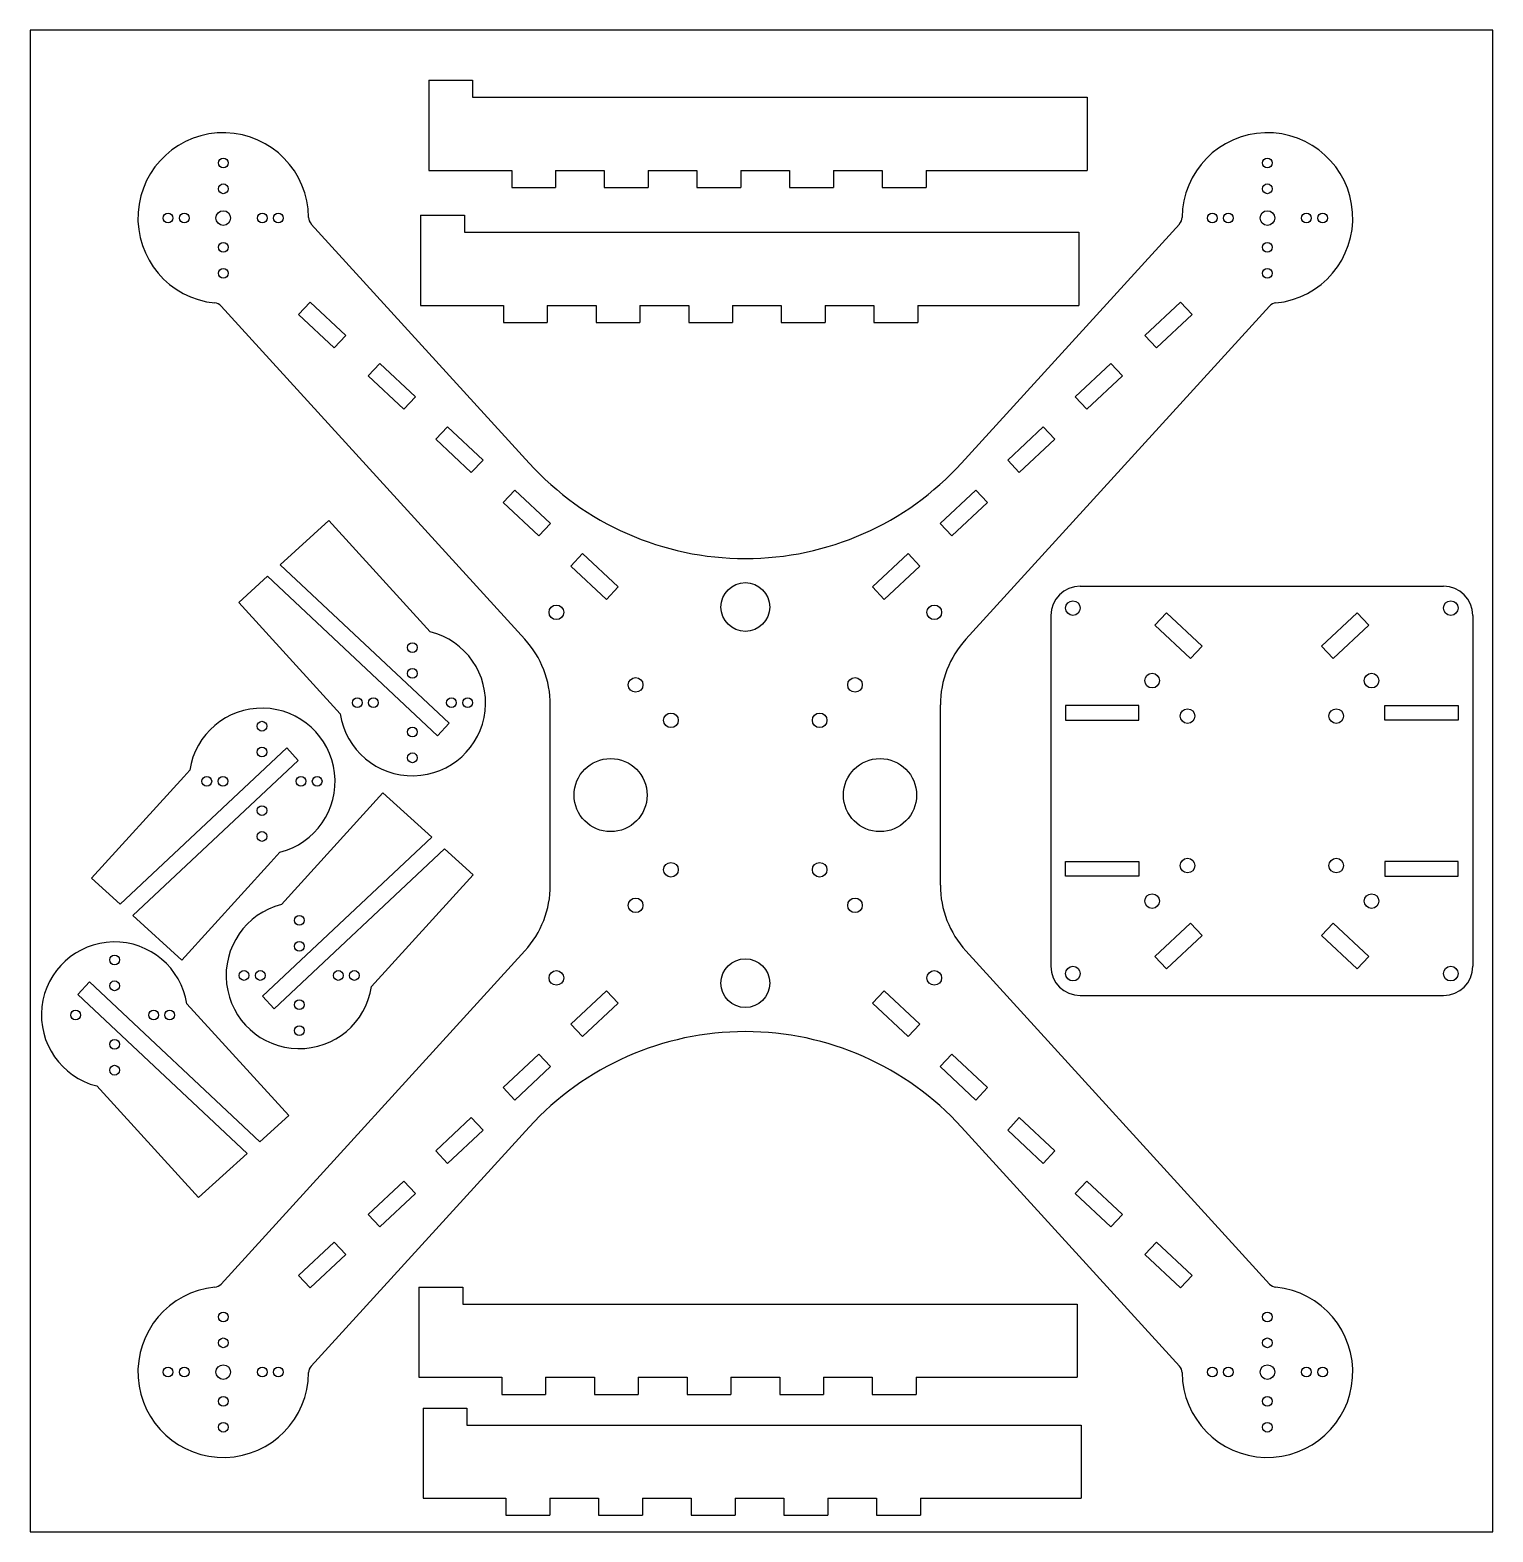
# Model space of a CAD drawing. Header units: millimetres. Extents: x 43 to 343, y 15 to 323.
import ezdxf

# ---------------------------------------------------------------- set-up
doc = ezdxf.new("R2010")
doc.units = ezdxf.units.MM
doc.layers.add('CORTES_INTERIORES', color=1, linetype='Continuous')
doc.layers.add('FRAME', color=7, linetype='Continuous')

msp = doc.modelspace()

# ---------------------------------------------------------------- linework, layer by layer
for p, q in [((125.19, 313.17), (134.19, 313.17)), ((125.19, 313.17), (125.19, 309.67)), ((134.19, 313.17), (134.19, 309.67)), ((125.19, 309.67), (125.19, 294.67)), ((134.19, 309.67), (260.19, 309.67)), ((260.19, 309.67), (260.19, 294.67)), ((125.19, 294.67), (142.19, 294.67)), ((151.19, 294.67), (161.19, 294.67)), ((170.19, 294.67), (180.19, 294.67)), ((189.19, 294.67), (199.19, 294.67)), ((208.19, 294.67), (218.19, 294.67)), ((227.19, 294.67), (237.19, 294.67)), ((237.19, 294.67), (245.19, 294.67)), ((245.19, 294.67), (260.19, 294.67)), ((123.49, 285.48), (132.49, 285.48)), ((123.49, 285.48), (123.49, 281.98)), ((132.49, 285.48), (132.49, 281.98)), ((123.49, 281.98), (123.49, 266.98)), ((132.49, 281.98), (258.49, 281.98)), ((258.49, 281.98), (258.49, 266.98)), ((123.49, 266.98), (140.49, 266.98)), ((149.49, 266.98), (159.49, 266.98)), ((168.49, 266.98), (178.49, 266.98)), ((187.49, 266.98), (197.49, 266.98)), ((206.49, 266.98), (216.49, 266.98)), ((225.49, 266.98), (235.49, 266.98)), ((235.49, 266.98), (243.49, 266.98)), ((243.49, 266.98), (258.49, 266.98)), ((94.73, 213.77), (104.68, 222.85)), ((94.73, 213.77), (129.34, 181.26)), ((86.21, 206.01), (92.14, 211.41)), ((92.14, 211.41), (127, 178.66)), ((258.79, 209.38), (333.29, 209.38)), ((252.79, 203.38), (252.79, 131.38)), ((339.29, 203.38), (339.29, 131.38)), ((127, 178.66), (129.34, 181.26)), ((96.07, 176.23), (61.92, 144.15)), ((96.07, 176.23), (98.43, 173.64)), ((98.43, 173.64), (64.52, 141.78)), ((125.79, 157.86), (115.79, 166.95)), ((115.79, 166.95), (125.79, 157.86)), ((91.12, 125.29), (125.79, 157.86)), ((93.46, 122.68), (128.39, 155.5)), ((128.39, 155.5), (134.29, 150.13)), ((61.92, 144.15), (56.04, 149.49)), ((64.52, 141.78), (74.54, 132.67)), ((74.54, 132.67), (64.52, 141.78)), ((53.25, 125.6), (55.59, 128.2)), ((55.59, 128.2), (90.54, 95.37)), ((53.25, 125.6), (87.94, 93.01)), ((91.12, 125.29), (93.46, 122.68)), ((258.79, 125.38), (333.29, 125.38)), ((90.54, 95.37), (96.46, 100.77)), ((77.98, 83.93), (87.94, 93.01)), ((123.15, 65.56), (132.15, 65.56)), ((123.15, 65.56), (123.15, 62.06)), ((132.15, 65.56), (132.15, 62.06)), ((123.15, 62.06), (123.15, 47.06)), ((132.15, 62.06), (258.15, 62.06)), ((258.15, 62.06), (258.15, 47.06)), ((123.15, 47.06), (140.15, 47.06)), ((149.15, 47.06), (159.15, 47.06)), ((168.15, 47.06), (178.15, 47.06)), ((187.15, 47.06), (197.15, 47.06)), ((206.15, 47.06), (216.15, 47.06)), ((225.15, 47.06), (235.15, 47.06)), ((235.15, 47.06), (243.15, 47.06)), ((243.15, 47.06), (258.15, 47.06)), ((124.01, 40.76), (133.01, 40.76)), ((124.01, 40.76), (124.01, 37.26)), ((133.01, 40.76), (133.01, 37.26)), ((124.01, 37.26), (124.01, 22.26)), ((133.01, 37.26), (259.01, 37.26)), ((259.01, 37.26), (259.01, 22.26)), ((124.01, 22.26), (141.01, 22.26)), ((150.01, 22.26), (160.01, 22.26)), ((169.01, 22.26), (179.01, 22.26)), ((188.01, 22.26), (198.01, 22.26)), ((207.01, 22.26), (217.01, 22.26)), ((226.01, 22.26), (236.01, 22.26)), ((236.01, 22.26), (244.01, 22.26)), ((244.01, 22.26), (259.01, 22.26))]:
    msp.add_line(p, q)
msp.add_lwpolyline([(43.42, 323.48), (43.42, 15.33), (343.43, 15.33), (343.43, 323.48)], close=True)
for centre, radius, start, end in [((83.04, 284.9), 17.5, 0.3825, 264.3063), ((297.18, 284.9), 17.5, 275.6937, 179.6175), ((102.54, 285.03), 2, 180.3825, 222.3444), ((277.68, 285.03), 2, 317.6556, 359.6175), ((81.1, 265.49), 2, 42.3444, 84.3063), ((299.11, 265.49), 2, 95.6937, 137.6556), ((258.79, 203.38), 6, 90, 180), ((333.29, 203.38), 6, 0, 90), ((258.79, 131.38), 6, 180, 270), ((333.29, 131.38), 6, 270, 0), ((83.04, 48.13), 17.5, 95.6937, 359.6175), ((81.1, 67.53), 2, 275.6937, 317.6556), ((297.18, 48.13), 17.5, 180.3825, 84.3063), ((299.11, 67.53), 2, 222.3444, 264.3063), ((102.54, 48), 2, 137.6556, 179.6175), ((277.68, 48), 2, 0.3825, 42.3444)]:
    msp.add_arc(centre, radius, start, end)
at = {"layer": 'CORTES_INTERIORES'}
for points in [[(105.78, 258.24), (108.18, 260.79), (100.89, 267.64), (98.49, 265.08)], [(274.44, 258.24), (272.04, 260.79), (279.33, 267.64), (281.73, 265.08)], [(120.06, 245.69), (122.46, 248.24), (115.17, 255.09), (112.78, 252.54)], [(260.15, 245.69), (257.76, 248.24), (265.04, 255.09), (267.44, 252.54)], [(133.91, 232.68), (136.31, 235.24), (129.02, 242.08), (126.62, 239.53)], [(246.3, 232.68), (243.91, 235.24), (251.2, 242.08), (253.59, 239.53)], [(147.76, 219.68), (150.16, 222.23), (142.87, 229.07), (140.47, 226.52)], [(232.46, 219.68), (230.06, 222.23), (237.35, 229.07), (239.74, 226.52)], [(161.61, 206.67), (164, 209.22), (156.72, 216.06), (154.32, 213.51)], [(218.61, 206.67), (216.21, 209.22), (223.5, 216.06), (225.9, 213.51)], [(281.39, 194.52), (283.78, 197.07), (276.5, 203.92), (274.1, 201.37)], [(310.69, 194.52), (308.29, 197.07), (315.58, 203.92), (317.98, 201.37)], [(281.39, 140.23), (283.78, 137.68), (276.5, 130.84), (274.1, 133.39)], [(310.69, 140.23), (308.29, 137.68), (315.58, 130.84), (317.98, 133.39)], [(161.61, 126.36), (164, 123.81), (156.72, 116.96), (154.32, 119.51)], [(218.61, 126.36), (216.21, 123.81), (223.5, 116.96), (225.9, 119.51)], [(147.76, 113.35), (150.16, 110.8), (142.87, 103.95), (140.47, 106.51)], [(232.46, 113.35), (230.06, 110.8), (237.35, 103.95), (239.74, 106.51)], [(133.91, 100.34), (136.31, 97.79), (129.02, 90.95), (126.62, 93.5)], [(246.3, 100.34), (243.91, 97.79), (251.2, 90.95), (253.59, 93.5)], [(120.06, 87.33), (122.46, 84.78), (115.17, 77.94), (112.78, 80.49)], [(260.15, 87.33), (257.76, 84.78), (265.04, 77.94), (267.44, 80.49)], [(105.78, 74.79), (108.18, 72.24), (100.89, 65.39), (98.49, 67.94)], [(274.44, 74.79), (272.04, 72.24), (279.33, 65.39), (281.73, 67.94)]]:
    msp.add_lwpolyline(points, close=True, dxfattribs=at)
for points in [[(270.79, 184.88), (255.79, 184.88), (255.79, 181.88), (270.79, 181.88), (270.79, 184.88)], [(321.29, 184.88), (336.29, 184.88), (336.29, 181.88), (321.29, 181.88), (321.29, 184.88)], [(270.79, 149.88), (255.79, 149.88), (255.79, 152.88), (270.79, 152.88), (270.79, 149.88)], [(321.29, 149.88), (336.29, 149.88), (336.29, 152.88), (321.29, 152.88), (321.29, 149.88)]]:
    msp.add_lwpolyline(points, dxfattribs=at)
for centre, radius in [((83.04, 296.21), 1), ((297.18, 296.21), 1), ((83.04, 290.9), 1), ((297.18, 290.9), 1), ((71.72, 284.9), 1), ((75.04, 284.9), 1), ((83.04, 284.9), 1.5), ((91.04, 284.9), 1), ((94.35, 284.9), 1), ((285.86, 284.9), 1), ((289.18, 284.9), 1), ((297.18, 284.9), 1.5), ((305.18, 284.9), 1), ((308.49, 284.9), 1), ((83.04, 278.9), 1), ((297.18, 278.9), 1), ((83.04, 273.58), 1), ((297.18, 273.58), 1), ((121.84, 196.78), 1), ((121.84, 191.47), 1), ((110.52, 185.47), 1), ((113.84, 185.47), 1), ((129.84, 185.47), 1), ((133.15, 185.47), 1), ((90.98, 180.65), 1), ((121.84, 179.47), 1), ((90.98, 175.34), 1), ((121.84, 174.16), 1), ((79.67, 169.34), 1), ((82.98, 169.34), 1), ((98.98, 169.34), 1), ((102.3, 169.34), 1), ((90.98, 163.34), 1), ((90.98, 158.02), 1), ((98.63, 140.81), 1), ((98.63, 135.5), 1), ((60.75, 132.7), 1), ((87.31, 129.5), 1), ((90.63, 129.5), 1), ((106.63, 129.5), 1), ((109.94, 129.5), 1), ((60.75, 127.38), 1), ((98.63, 123.5), 1), ((52.75, 121.38), 1), ((68.75, 121.38), 1), ((72.07, 121.38), 1), ((98.63, 118.18), 1), ((60.75, 115.38), 1), ((60.75, 110.07), 1), ((83.04, 59.44), 1), ((297.18, 59.44), 1), ((83.04, 54.13), 1), ((297.18, 54.13), 1), ((83.04, 48.13), 1.5), ((297.18, 48.13), 1.5), ((71.72, 48.13), 1), ((75.04, 48.13), 1), ((91.04, 48.13), 1), ((94.35, 48.13), 1), ((285.86, 48.13), 1), ((289.18, 48.13), 1), ((305.18, 48.13), 1), ((308.49, 48.13), 1), ((83.04, 42.13), 1), ((297.18, 42.13), 1), ((83.04, 36.82), 1), ((297.18, 36.82), 1)]:
    msp.add_circle(centre, radius, dxfattribs=at)
at = {"layer": 'CORTES_INTERIORES', "linetype": 'Continuous'}
for centre, radius in [((190.11, 205.1), 5), ((151.36, 204.01), 1.5), ((228.86, 204.01), 1.5), ((257.29, 204.88), 1.5), ((334.79, 204.88), 1.5), ((273.54, 190), 1.5), ((318.53, 190), 1.5), ((167.61, 189.13), 1.5), ((212.6, 189.13), 1.5), ((174.86, 181.85), 1.5), ((205.35, 181.85), 1.5), ((280.79, 182.71), 1.5), ((311.29, 182.71), 1.5), ((162.48, 166.51), 7.5), ((217.73, 166.51), 7.5), ((174.86, 151.18), 1.5), ((205.35, 151.18), 1.5), ((280.79, 152.05), 1.5), ((311.29, 152.05), 1.5), ((167.61, 143.89), 1.5), ((212.6, 143.89), 1.5), ((273.54, 144.76), 1.5), ((318.53, 144.76), 1.5), ((190.11, 127.93), 5), ((151.36, 129.01), 1.5), ((228.86, 129.01), 1.5), ((257.29, 129.88), 1.5), ((334.79, 129.88), 1.5)]:
    msp.add_circle(centre, radius, dxfattribs=at)
at = {"layer": 'FRAME', "color": 0, "linetype": 'Continuous'}
for p, q in [((142.19, 294.67), (142.19, 291.17)), ((151.19, 294.67), (151.19, 291.17)), ((161.19, 294.67), (161.19, 291.17)), ((170.19, 294.67), (170.19, 291.17)), ((180.19, 294.67), (180.19, 291.17)), ((189.19, 294.67), (189.19, 291.17)), ((199.19, 294.67), (199.19, 291.17)), ((208.19, 294.67), (208.19, 291.17)), ((218.19, 294.67), (218.19, 291.17)), ((227.19, 294.67), (227.19, 291.17)), ((142.19, 291.17), (151.19, 291.17)), ((161.19, 291.17), (170.19, 291.17)), ((180.19, 291.17), (189.19, 291.17)), ((199.19, 291.17), (208.19, 291.17)), ((218.19, 291.17), (227.19, 291.17)), ((101.06, 283.68), (145.76, 234.63)), ((279.16, 283.68), (234.45, 234.63)), ((82.58, 266.84), (144.89, 198.47)), ((140.49, 266.98), (140.49, 263.48)), ((149.49, 266.98), (149.49, 263.48)), ((159.49, 266.98), (159.49, 263.48)), ((168.49, 266.98), (168.49, 263.48)), ((178.49, 266.98), (178.49, 263.48)), ((187.49, 266.98), (187.49, 263.48)), ((197.49, 266.98), (197.49, 263.48)), ((206.49, 266.98), (206.49, 263.48)), ((216.49, 266.98), (216.49, 263.48)), ((225.49, 266.98), (225.49, 263.48)), ((297.63, 266.84), (235.33, 198.47)), ((140.49, 263.48), (149.49, 263.48)), ((159.49, 263.48), (168.49, 263.48)), ((178.49, 263.48), (187.49, 263.48)), ((197.49, 263.48), (206.49, 263.48)), ((216.49, 263.48), (225.49, 263.48)), ((104.68, 222.85), (125.49, 200.02)), ((86.21, 206.01), (107.01, 183.18)), ((74.95, 170.28), (56.04, 149.49)), ((76.16, 171.61), (74.95, 170.28)), ((115.79, 166.95), (94.96, 144.04)), ((94.65, 154.79), (92.77, 152.72)), ((92.77, 152.72), (74.54, 132.67)), ((134.29, 150.13), (113.45, 127.22)), ((82.58, 66.19), (144.89, 134.56)), ((297.63, 66.19), (235.33, 134.56)), ((75.58, 123.68), (96.46, 100.77)), ((57.1, 106.84), (77.98, 83.93)), ((101.06, 49.35), (145.76, 98.4)), ((279.16, 49.35), (234.45, 98.4)), ((140.15, 47.06), (140.15, 43.56)), ((149.15, 47.06), (149.15, 43.56)), ((159.15, 47.06), (159.15, 43.56)), ((168.15, 47.06), (168.15, 43.56)), ((178.15, 47.06), (178.15, 43.56)), ((187.15, 47.06), (187.15, 43.56)), ((197.15, 47.06), (197.15, 43.56)), ((206.15, 47.06), (206.15, 43.56)), ((216.15, 47.06), (216.15, 43.56)), ((225.15, 47.06), (225.15, 43.56)), ((140.15, 43.56), (149.15, 43.56)), ((159.15, 43.56), (168.15, 43.56)), ((178.15, 43.56), (187.15, 43.56)), ((197.15, 43.56), (206.15, 43.56)), ((216.15, 43.56), (225.15, 43.56)), ((141.01, 22.26), (141.01, 18.76)), ((150.01, 22.26), (150.01, 18.76)), ((160.01, 22.26), (160.01, 18.76)), ((169.01, 22.26), (169.01, 18.76)), ((179.01, 22.26), (179.01, 18.76)), ((188.01, 22.26), (188.01, 18.76)), ((198.01, 22.26), (198.01, 18.76)), ((207.01, 22.26), (207.01, 18.76)), ((217.01, 22.26), (217.01, 18.76)), ((226.01, 22.26), (226.01, 18.76)), ((141.01, 18.76), (150.01, 18.76)), ((160.01, 18.76), (169.01, 18.76)), ((179.01, 18.76), (188.01, 18.76)), ((198.01, 18.76), (207.01, 18.76)), ((217.01, 18.76), (226.01, 18.76))]:
    msp.add_line(p, q, dxfattribs=at)
at = {"layer": 'FRAME', "color": 0}
for p, q in [((150.11, 148.03), (150.11, 185)), ((230.11, 148.03), (230.11, 185))]:
    msp.add_line(p, q, dxfattribs=at)
at = {"layer": 'FRAME', "color": 0, "linetype": 'Continuous'}
for centre, radius, start, end in [((190.11, 275.04), 60, 222.3444, 317.6556), ((121.84, 185.47), 15, 188.7871, 75.9017), ((90.98, 169.34), 15, 284.1617, 171.2763), ((98.63, 129.5), 15, 104.1617, 351.2763), ((60.75, 121.38), 15, 8.7871, 255.9017), ((190.11, 57.98), 60, 42.3444, 137.6556)]:
    msp.add_arc(centre, radius, start, end, dxfattribs=at)
at = {"layer": 'FRAME', "color": 0}
for centre, start, end in [((130.11, 185), 0, 42.3444), ((250.11, 185), 137.6556, 180), ((130.11, 148.03), 317.6556, 0), ((250.11, 148.03), 180, 222.3444)]:
    msp.add_arc(centre, 20, start, end, dxfattribs=at)

doc.saveas('drawing.dxf')
